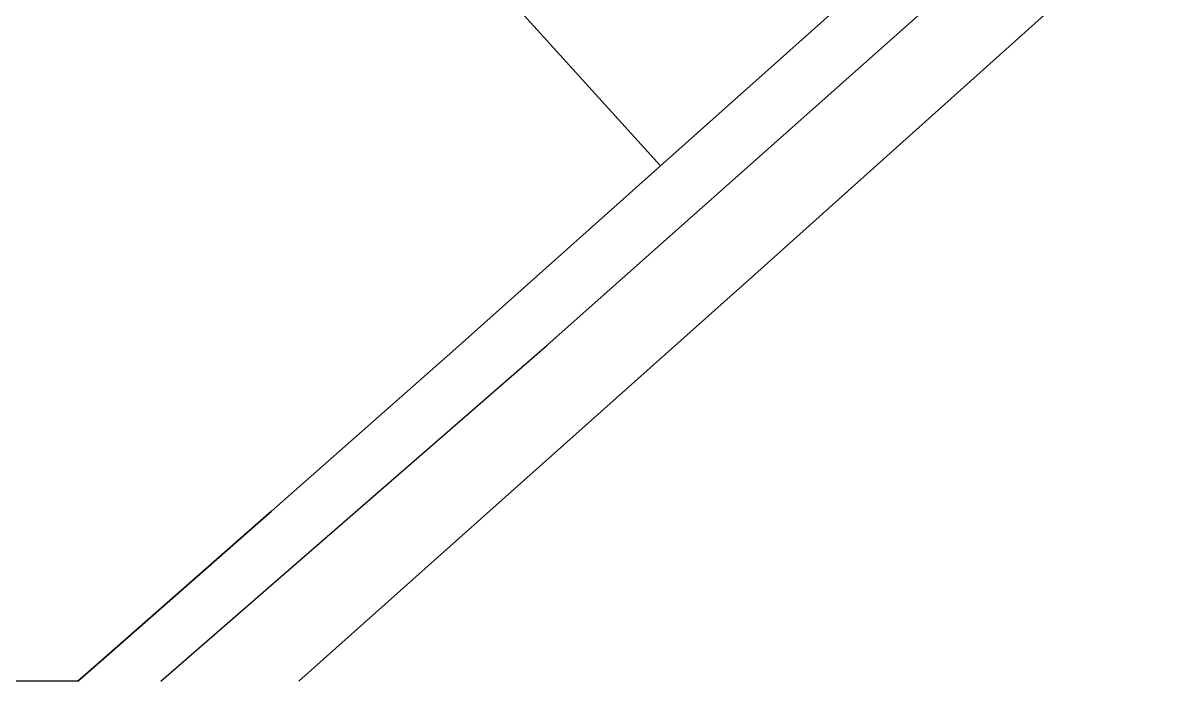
# Model space of a CAD drawing. Header units: metres. Extents: x 0 to 134, y 7 to 109.
# Drawn here: x 29.37 to 77.3, y 7.13 to 34.65 of the extents above; entities that cross this region are included whole.
import ezdxf

# ---------------------------------------------------------------- set-up
doc = ezdxf.new("R2010")
doc.units = ezdxf.units.M
doc.layers.add('Boundary', color=5, linetype='Continuous', true_color=0x0000ff)

msp = doc.modelspace()

# ---------------------------------------------------------------- linework, layer by layer
at = {"layer": 'Boundary'}
for p, q in [((56.039, 28.681), (33.658, 53.336)), ((33.658, 53.336), (56.039, 28.681)), ((56.039, 28.681), (63.897, 35.705)), ((47.349, 20.928), (56.039, 28.681)), ((56.039, 28.681), (47.349, 20.928)), ((39.763, 14.239), (47.349, 20.928)), ((47.349, 20.928), (39.763, 14.239)), ((32.76, 8.07), (39.763, 14.239)), ((39.763, 14.239), (32.76, 8.07)), ((31.676, 7.132), (32.76, 8.07)), ((32.76, 8.07), (31.676, 7.132)), ((31.676, 7.132), (0.144, 7.132))]:
    msp.add_line(p, q, dxfattribs=at)
at = {"layer": 'Boundary', "color": 16, "true_color": 0x800000}
for p, q in [((77.298, 39.665), (59.98, 24.138)), ((51.289, 21.179), (67.733, 35.788)), ((59.98, 24.138), (40.908, 7.132)), ((35.137, 7.132), (51.289, 21.179))]:
    msp.add_line(p, q, dxfattribs=at)

doc.saveas('drawing.dxf')
